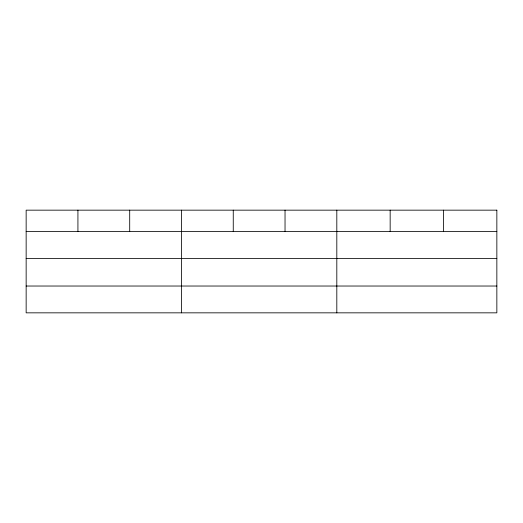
<?xml version="1.0" encoding="UTF-8"?>
<svg xmlns="http://www.w3.org/2000/svg" width="523" height="523" viewBox="0 0 523 523"><rect width="100%" height="100%" fill="white"/><g stroke="black" fill="none" stroke-linecap="round" stroke-linejoin="round"><path stroke-width="0.78" d="M26.15 231.597L496.85 231.597M26.15 258.408L496.85 258.408M26.15 286.029L496.85 286.029M443.504 210.161L443.504 231.597M390.158 210.161L390.158 231.597M336.812 210.161L336.812 312.839M285.035 210.161L285.035 231.597M233.258 210.161L233.258 231.597M181.481 210.161L181.481 312.839M129.704 210.161L129.704 231.597M77.927 210.161L77.927 231.597M496.85 210.161L26.15 210.161L26.15 312.839L496.85 312.839L496.85 210.161"/></g></svg>
